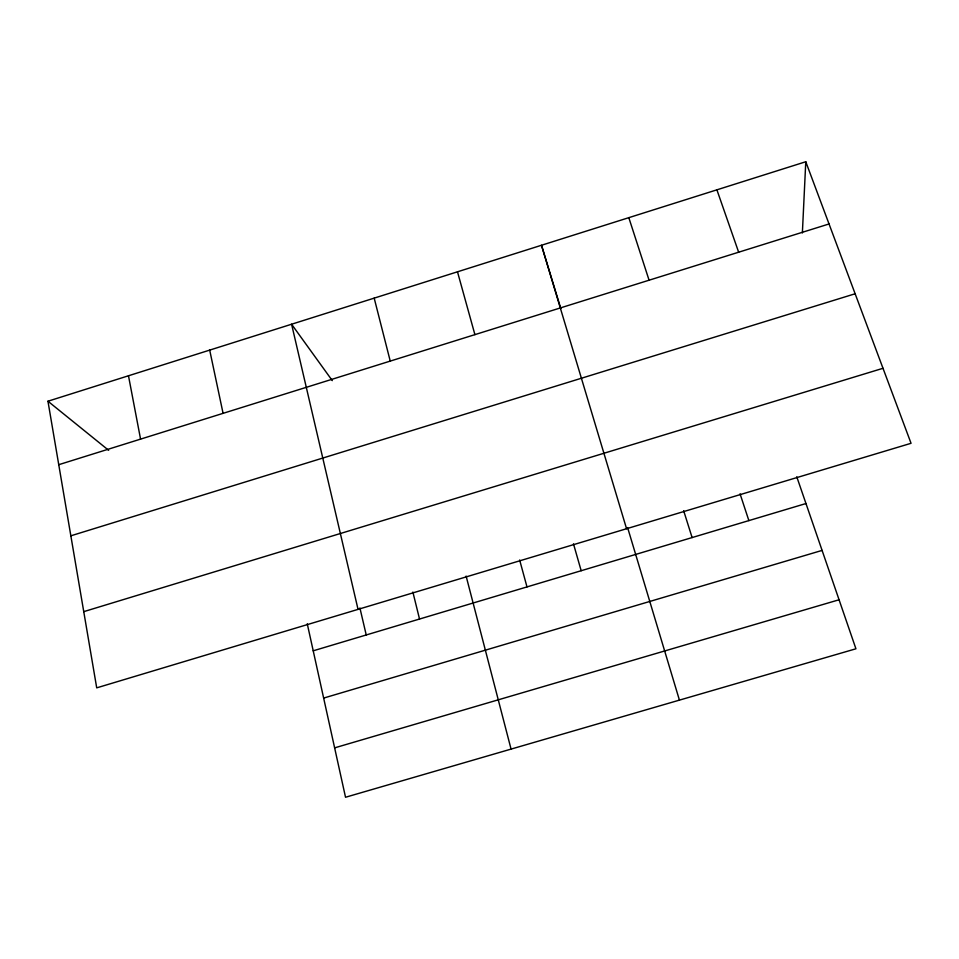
<?xml version="1.0" encoding="UTF-8"?>
<svg xmlns="http://www.w3.org/2000/svg" width="959" height="959" viewBox="0 0 959 959"><rect width="100%" height="100%" fill="white"/><g stroke="black" fill="none" stroke-linecap="round" stroke-linejoin="round"><path stroke-width="1.44" d="M802.371 232.953L805.776 161.747L47.95 401.222L96.715 687.855L911.05 443.298L805.776 161.747M58.751 464.695L829.044 223.962M70.846 535.817L855.14 293.766M83.757 611.65L883.011 368.292M313.209 650.813L805.968 503.535M323.651 698.08L822.091 550.406M334.631 747.864L839.065 599.771M47.95 401.222L108.667 450.322M332.293 380.627L291.596 324.238L358.043 609.373M716.9 189.834L738.658 252.217M796.761 476.767L855.931 648.787L345.528 797.253L307.252 623.782M740.048 493.801L748.871 520.605M628.816 217.669L649.075 280.208M683.659 510.727L692.11 537.567M560.799 308.498L541.499 245.264L626.563 528.733M627.594 527.57L679.428 700.13M573.47 543.825L581.178 570.725M457.491 271.817L474.909 334.643M519.646 559.996L526.994 586.92M466.11 576.071L511.063 749.099M374.19 298.129L390.241 361.099M412.873 592.063L419.527 619.034M359.913 607.97L366.23 634.966M209.697 350.107L223.075 413.341M128.482 375.772L140.565 439.126"/></g></svg>
